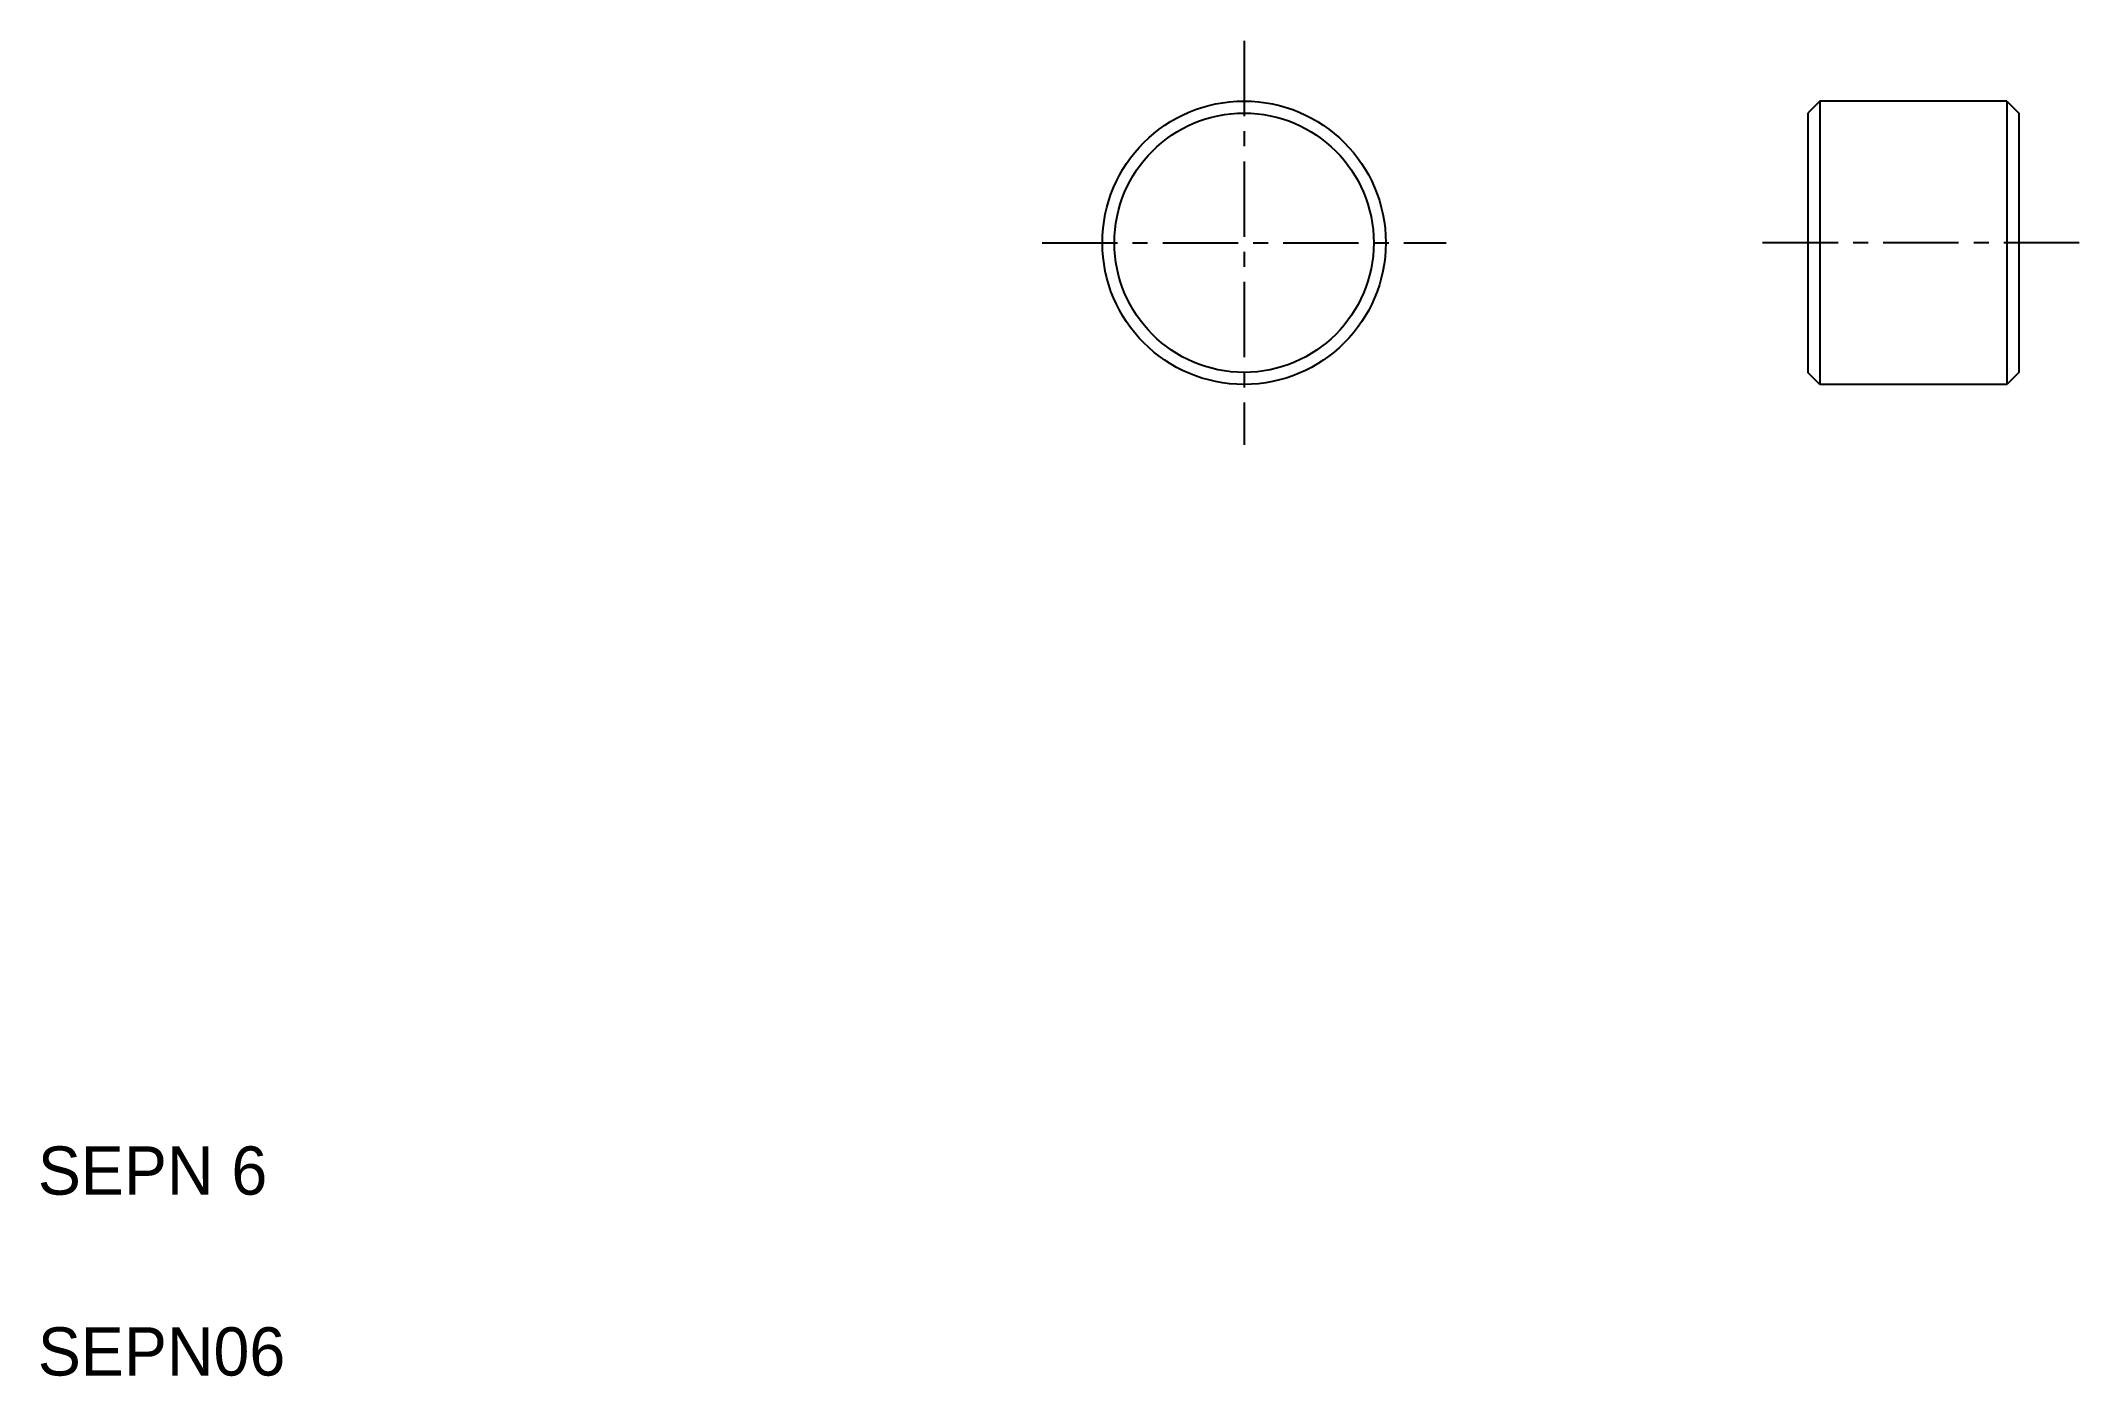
# Model space of a CAD drawing. Extents: x 2 to 35.9, y 2 to 24.1.
import ezdxf

# ---------------------------------------------------------------- set-up
doc = ezdxf.new("R2010")
doc.units = 0
doc.linetypes.add('CENTER', pattern=[2, 1.25, -0.25, 0.25, -0.25])
doc.layers.get('0').update_dxf_attribs({"linetype": 'CONTINUOUS'})
doc.layers.add('CENTER', color=1, linetype='CENTER')

msp = doc.modelspace()

# ---------------------------------------------------------------- linework, layer by layer
at = {"color": 7, "linetype": 'CONTINUOUS'}
for p, q in [((31.555, 23.137), (31.355, 22.937)), ((34.655, 23.137), (31.555, 23.137)), ((31.555, 23.137), (31.555, 18.437)), ((34.655, 23.137), (34.855, 22.937)), ((34.655, 23.137), (34.655, 18.437)), ((31.355, 22.937), (31.355, 18.637)), ((34.855, 22.937), (34.855, 18.637)), ((31.555, 18.437), (31.355, 18.637)), ((34.855, 18.637), (34.655, 18.437)), ((34.655, 18.437), (31.555, 18.437))]:
    msp.add_line(p, q, dxfattribs=at)
for radius in [2.35, 2.15]:
    msp.add_circle((22.005, 20.787), radius, dxfattribs=at)
at = {"layer": 'CENTER', "color": 1, "linetype": 'CENTER'}
for p, q in [((22.005, 24.137), (22.005, 17.437)), ((18.655, 20.787), (25.355, 20.787)), ((35.855, 20.787), (30.355, 20.787))]:
    msp.add_line(p, q, dxfattribs=at)

# ---------------------------------------------------------------- texts
at = {"color": 7, "linetype": 'CONTINUOUS'}
for s, p in [('SEPN 6', (2, 5)), ('SEPN06', (2, 2))]:
    msp.add_text(s, height=0.8, dxfattribs=at).set_placement(p)

doc.saveas('drawing.dxf')
